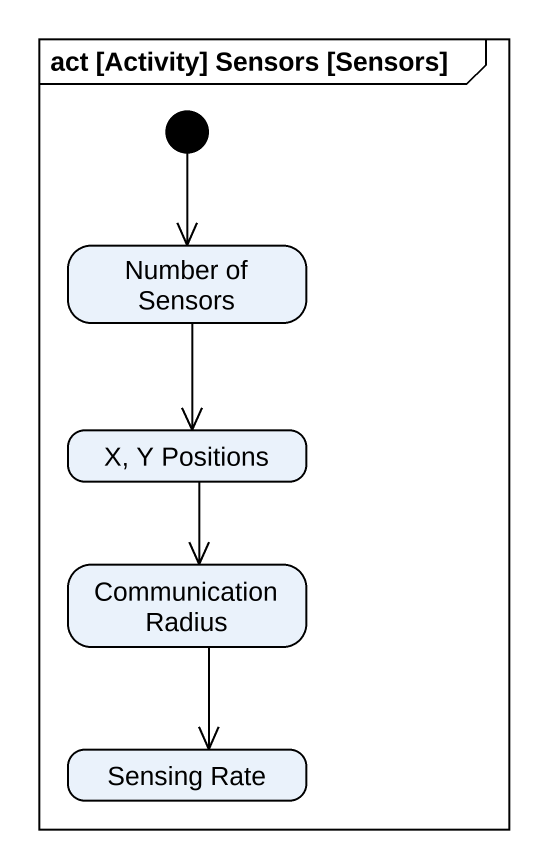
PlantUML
@startuml
mainframe act [Activity] Sensors [Sensors]
hide empty description
state "Number of Sensors" as Number_of_Sensors
state "X, Y Positions" as X_Y_Positions
state "Communication Radius" as Communication_Radius
state "Sensing Rate" as Sensing_Rate
[*] --> Number_of_Sensors
Number_of_Sensors --> X_Y_Positions
X_Y_Positions --> Communication_Radius
Communication_Radius --> Sensing_Rate
@enduml
